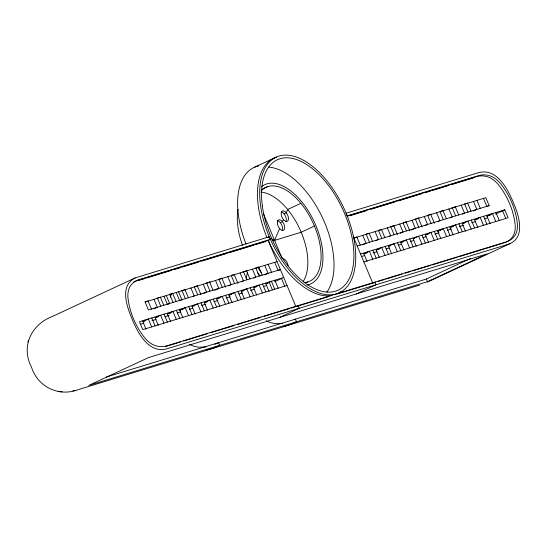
<?xml version="1.0" encoding="UTF-8"?>
<svg xmlns="http://www.w3.org/2000/svg" width="547" height="547" viewBox="0 0 547 547"><rect width="100%" height="100%" fill="white"/><g stroke="black" fill="none" stroke-linecap="round" stroke-linejoin="round"><path stroke-width="0.82" d="M246.382 278.929L246.553 276.994A26.27 22.16 73 0 1 247.415 272.912M347.222 215.86L346.114 213.214A74.816 39.897 65 0 0 278.888 156.093A74.816 39.897 65 0 0 269.288 236.742L135.15 277.924L52.403 316.46C31.425 324.405 20.629 346.36 31.48 367.105C37.825 387.132 59.008 397.101 78.419 389.587L419.713 285.062M28.341 340.617L27.986 342.073M279.606 228.55L274.601 240.393L271.627 238.875M283.38 219.62L282.505 221.685L280.296 222.711M135.15 277.924C118.09 286.573 128.032 309.534 133.577 322.586C139.191 335.496 150.24 353.683 166.979 348.774L508.272 244.249C526.282 238.287 518.836 214.923 513.25 202.369C507.52 188.496 496.628 167.683 478.345 172.715L346.114 213.214L347.919 217.74A74.816 39.897 65 0 1 336.514 293.862A74.816 39.897 65 0 1 271.25 241.22L269.288 236.742L267.08 237.767A74.816 39.897 65 0 1 276.679 157.119M133.653 281.992L137.276 280.515L268.235 240.406L270.444 239.374L269.288 236.742M506.105 242.089C510.33 240.345 513.585 236.55 514.631 232.099A26.413 14.085 65 0 0 515.267 226.02C513.92 210.616 507.336 195.532 497.538 183.628A26.413 14.085 65 0 0 492.539 179.279C487.767 175.902 481.476 174.972 475.931 176.797L347.454 216.14M254.369 167.286L274.225 158.035M262.006 189.276L267.893 186.534M300.898 203.327L287.66 209.494L286.279 212.756A5.757 3.07 65 0 1 287.045 221.487A5.757 3.07 65 0 1 281.165 214.321A5.757 3.07 65 0 1 286.279 212.756L284.071 213.781M314.436 226.082L301.199 232.243L272.987 240.885M153.857 308.857L157.31 307.25L153.98 299.305M192.852 296.59L194.233 295.948L190.903 287.995M145.974 329.109L142.808 321.54L148.326 318.969L151.649 326.921M203.778 293.459L206.534 292.173L203.21 284.228M158.281 325.342L155.116 317.773L160.633 315.202L163.956 323.147M214.704 290.334L218.841 288.406L215.518 280.461M170.589 321.574L167.423 313.999L172.941 311.434L176.264 319.38M228.393 285.924L231.149 284.638L227.825 276.693M182.896 317.8L179.731 310.231L185.248 307.66L188.571 315.612M241.391 281.835L243.456 280.871L240.133 272.919M195.204 314.033L192.038 306.464L197.556 303.893L200.879 311.845M253.699 278.061L255.764 277.097L252.44 269.151M207.511 310.265L204.346 302.696L209.863 300.125L213.186 308.07M264.625 274.936L268.071 273.329L264.748 265.384M219.819 306.491L216.653 298.922L222.171 296.358L225.494 304.303M232.126 302.723L228.961 295.154L234.478 292.583L237.801 300.535M256.741 295.189L253.576 287.619L259.093 285.049L262.416 292.994M269.049 291.414L265.883 283.845L271.394 281.281L274.724 289.226M274.546 281.773L283.702 277.507L139.458 321.684L142.788 329.636L287.031 285.459M362.627 244.926L366.073 243.319L362.75 235.367M375.618 240.83L378.38 239.545L375.057 231.6M389.307 236.42L390.688 235.778L387.358 227.832M400.233 233.295L402.995 232.01L399.666 224.058M411.166 230.164L414.612 228.564M367.044 261.404L363.878 253.835L369.396 251.264L372.719 259.216M424.848 225.754L427.61 224.468L424.281 216.523M306.32 282.601L307.79 281.917M379.351 257.637L376.186 250.068L381.703 247.497L385.026 255.442M437.846 221.665L439.918 220.701L436.588 212.756M391.659 253.863L388.493 246.294L394.011 243.73L397.334 251.675M450.154 217.897L452.225 216.933L448.896 208.981M403.966 250.095L400.801 242.526L406.318 239.955L409.641 247.907M462.461 214.13L464.526 213.166L461.203 205.214M416.274 246.328L413.108 238.759L418.626 236.188L421.949 244.14M473.387 210.998L476.834 209.392L473.511 201.446M428.581 242.56L425.416 234.991L430.933 232.42L434.256 240.365M353.882 238.082L485.818 197.679L489.141 205.624L486.939 206.65L483.452 198.329M440.889 238.786L437.723 231.217L443.241 228.653L446.564 236.598M453.196 235.019L450.031 227.449L455.548 224.879L458.871 232.831M465.504 231.251L462.338 223.682L467.856 221.111L471.179 229.063M477.811 227.484L474.646 219.915L480.163 217.344L483.486 225.289M490.119 223.709L486.953 216.14L492.471 213.576L495.794 221.521M217.508 343.16L218.574 342.661L219.682 345.314L213.521 348.077L206.499 350.114M331.735 295.51A74.816 39.897 65 0 1 269.049 242.246L268.235 240.406L295.893 306.655L298.101 305.623L299.209 308.276L279.353 317.52M495.616 214.068L504.778 209.802L508.101 217.754L363.858 261.931M294.341 319.633L295.401 319.133L296.508 321.78L290.348 324.549L283.325 326.586M353.225 236.516L372.726 283.12L374.927 282.095L376.035 284.748L356.179 293.992M106.364 377.027L426.318 279.038L470.687 258.375M427.426 281.691L487.09 253.897L148.435 357.615L88.771 385.403L427.426 281.691L426.318 279.038M427.426 282.102L510.173 243.565M214.814 344.337L216.974 343.407M503.637 243.032L505.531 242.355M270.444 239.374L139.485 279.483C134.241 280.912 129.687 285.008 128.483 290.416A26.413 14.085 65 0 0 127.848 296.495C129.201 311.899 135.779 326.983 145.577 338.887A26.413 14.085 65 0 0 150.582 343.236C155.348 346.613 161.638 347.543 167.191 345.718L505.845 242C511.083 240.571 515.636 236.475 516.84 231.066A26.413 14.085 65 0 0 517.476 224.988C516.122 209.59 509.544 194.506 499.746 182.602A26.413 14.085 65 0 0 494.741 178.247C489.975 174.876 483.685 173.939 478.14 175.765L347.174 215.874M139.136 280.296L144.825 278.553M146.452 278.054L153.769 275.811M155.396 275.312L171.662 270.334M174.91 269.336L180.606 267.592M182.233 267.093L198.493 262.116M201.747 261.117L226.95 253.398M228.578 252.899L253.787 245.179M255.415 244.687L265.172 241.699M350.128 215.675L366.387 210.698M371.269 209.2L394.852 201.98M398.1 200.981L421.682 193.761M424.937 192.763L430.626 191.019M432.253 190.527L448.519 185.542M451.767 184.544L457.463 182.807M459.09 182.308L473.723 177.823M144.934 301.903L147.382 301.151M157.167 298.156L159.615 297.404M169.399 294.409L172.661 293.411M181.631 290.662L184.893 289.664M194.684 286.669L197.132 285.917M206.103 283.168L210.178 281.924M219.149 279.175L222.41 278.177M231.381 275.428L234.642 274.43M242.8 271.927L246.875 270.683M255.846 267.934L258.293 267.182M353.882 237.911L356.323 237.159M366.114 234.164L368.555 233.419M378.346 230.417L381.608 229.419M390.579 226.67L393.84 225.672M403.624 222.677L406.072 221.925M415.043 219.176L419.118 217.932M427.275 215.429L431.357 214.185M440.328 211.436L443.59 210.438M451.74 207.942L455.008 206.944M464.793 203.942L467.241 203.197M277.055 261.61L145.119 302.019L148.442 309.971L280.379 269.562L278.17 270.587L274.847 262.642M357.205 246.034L489.141 205.624M360.535 253.979L504.778 209.802M142.808 321.54L145.564 320.699M155.116 317.773L158.562 316.713M167.423 313.999L170.869 312.946M179.731 310.231L183.17 309.178M192.038 306.464L194.794 305.623M204.346 302.696L207.101 301.848M216.653 298.922L219.409 298.081M228.961 295.154L231.716 294.313M241.952 291.175L244.024 290.546M253.576 287.619L257.015 286.56M265.883 283.845L267.948 283.216M363.878 253.835L367.324 252.782M376.186 250.068L379.632 249.008M388.493 246.294L390.558 245.665M400.801 242.526L403.556 241.685M413.108 238.759L414.482 238.335M425.416 234.991L428.171 234.143M437.723 231.217L440.479 230.376M450.031 227.449L453.47 226.396M462.338 223.682L464.403 223.046M474.646 219.915L478.085 218.855M486.953 216.14L490.392 215.087M140.552 324.166L143.813 323.168M151.963 320.672L156.039 319.427M165.003 316.679L169.078 315.434M177.221 312.939L180.483 311.94M189.447 309.192L192.708 308.193M201.672 305.445L205.747 304.2M213.898 301.705L217.973 300.453M226.123 297.958L230.191 296.713M239.162 293.965L242.417 292.966M250.567 290.471L254.642 289.226M263.606 286.478L266.054 285.732M361.622 256.461L364.883 255.463M373.033 252.967L377.109 251.723M386.073 248.974L389.327 247.976M398.298 245.227L401.553 244.229M410.517 241.487L413.778 240.489M422.742 237.74L426.004 236.742M434.968 234L439.043 232.748M447.193 230.253L451.268 229.008M459.412 226.513L463.487 225.261M471.637 222.766L475.712 221.521M484.676 218.773L487.124 218.027M165.796 346.497L180.428 342.012M183.683 341.02L207.265 333.793M210.52 332.802L234.095 325.581M237.35 324.583L243.039 322.839M244.666 322.34L260.933 317.363M264.18 316.364L289.39 308.645M291.018 308.146L295.079 306.901M295.893 306.655L328.706 296.604M337.513 293.91L371.919 283.367M372.726 283.12L375.16 282.375M378.415 281.377L384.103 279.633M385.731 279.141L401.997 274.156M405.245 273.165L410.941 271.421M412.568 270.922L430.455 265.439M432.082 264.946L457.285 257.227M458.912 256.728L484.122 249.008M485.75 248.509L502.823 243.278M72.908 390.873L75.63 390.353M282.737 323.448L275.244 323.674L270.628 322.662A26.27 22.16 73 0 1 266.321 320.706M205.911 346.976L198.411 347.208L193.802 346.189A26.27 22.16 73 0 1 189.494 344.234M62.139 391.878L58.105 391.467L59.753 391.638M502.57 210.834L505.736 218.403M495.91 212.516L499.233 220.468M476.957 200.393L480.28 208.339M483.603 216.291L486.926 224.236M467.521 202.882L471.001 211.204M464.649 204.161L467.972 212.106M471.295 220.058L474.618 228.003M455.213 206.65L458.694 214.978M452.342 207.928L455.665 215.88M458.988 223.826L462.311 231.778M442.906 210.417L446.386 218.745M440.034 211.703L443.357 219.648M446.68 227.593L450.01 235.545M430.598 214.185L434.4 223.272M427.727 215.47L431.05 223.415M434.373 231.367L437.703 239.312M418.291 217.959L422.093 227.039M415.419 219.238L418.742 227.183M422.065 235.135L425.395 243.08M411.973 220.291L415.303 228.243M405.983 221.726L409.785 230.807M403.112 223.005L406.435 230.957M409.758 238.902L413.088 246.854M393.676 225.494L397.478 234.581M390.804 226.779L394.127 234.725M397.45 242.67L400.78 250.622M381.368 229.261L384.856 237.589M378.497 230.547L381.82 238.492M385.15 246.444L388.473 254.389M369.061 233.036L372.548 241.357M366.189 234.314L369.512 242.259M372.842 250.211L376.165 258.157M356.753 236.803L360.241 245.131M263.483 213.809L282.245 258.663A5.757 3.07 65 0 1 288.132 265.828M281.5 278.539L284.823 286.484M268.187 264.331L271.517 272.276M274.84 280.221L278.163 288.173M269.192 282.307L272.358 289.876M258.758 266.813L262.239 275.141M255.88 268.098L259.21 276.044M262.533 283.996L265.856 291.941M246.451 270.587L249.931 278.908M243.579 271.866L246.902 279.818M250.225 287.763L253.548 295.708M250.109 296.768L246.786 288.816L241.268 291.387L244.434 298.956M234.143 274.355L237.945 283.435M231.272 275.633L234.595 283.585M237.918 291.53L241.241 299.482M221.836 278.122L225.637 287.209M218.964 279.408L222.287 287.353M225.61 295.298L228.933 303.25M209.528 281.89L213.009 290.218M206.657 283.175L209.98 291.12M213.303 299.072L216.626 307.017M197.221 285.664L201.022 294.744M194.349 286.943L197.672 294.895M200.995 302.84L204.325 310.785M184.913 289.431L188.394 297.759M182.042 290.71L185.365 298.662M188.688 306.607L192.018 314.559M178.595 291.77L181.925 299.715L179.717 300.741L176.23 292.413M172.606 293.199L176.086 301.527M169.734 294.484L173.057 302.429M176.38 310.375L179.71 318.327M166.288 295.537L169.618 303.482L167.409 304.515L163.922 296.187M160.298 296.966L163.779 305.294M157.427 298.252L160.75 306.197M164.073 314.149L167.403 322.094M147.991 300.741L151.478 309.069M151.765 317.916L155.095 325.862M260.215 275.92A54.673 29.155 65 0 1 257.562 272.727M242.512 245.371A54.673 29.155 65 0 1 238.054 209.241M281.247 211.86A5.757 3.07 65 0 1 285.26 215.627A5.757 3.07 65 0 1 286.019 221.35M277.473 220.79A5.757 3.07 65 0 1 281.486 224.557A5.757 3.07 65 0 1 282.245 230.28M260.878 192.072A51.794 27.623 65 0 1 299.353 228.12A51.794 27.623 65 0 1 303.209 281.336M261.692 190.267A51.794 27.623 65 0 1 313.075 222.978A51.794 27.623 65 0 1 304.146 282.567M268.556 167.095A71.937 38.365 65 0 1 322.641 218.068A71.937 38.365 65 0 1 326.785 292.228M261.712 186.527A54.673 29.155 65 0 1 314.477 222.355A54.673 29.155 65 0 1 307.017 285.014M261.172 272.481A74.816 39.897 65 0 1 257.664 267.189M246 244.003A74.816 39.897 65 0 1 258.738 165.871M170.363 297.233A26.27 22.16 73 0 1 171.703 293.37M340.719 291.667A74.816 39.897 65 0 1 339.078 292.761M277.657 220.981L277.397 222.014A5.757 3.07 65 0 0 282.129 230.403A5.757 3.07 65 0 0 283.804 223.757A5.757 3.07 65 0 0 277.657 220.981M262.321 205.822A71.937 38.365 65 0 0 337.766 290.327A71.937 38.365 65 0 0 323.017 178.773A71.937 38.365 65 0 0 262.321 205.822"/></g></svg>
